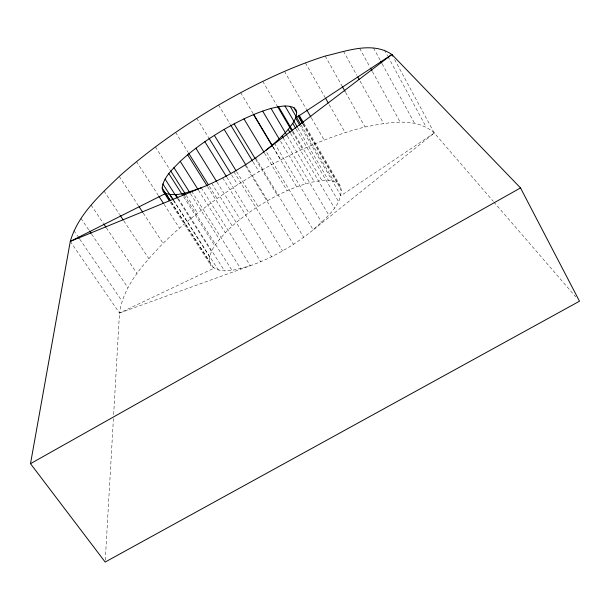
<?xml version="1.0" encoding="UTF-8"?>
<svg xmlns="http://www.w3.org/2000/svg" width="610" height="610" viewBox="0 0 610 610"><rect width="100%" height="100%" fill="white"/><g stroke="black" fill="none" stroke-linecap="round" stroke-linejoin="round"><path stroke-width="0.46" stroke-dasharray="3.05 2.29" d="M201.254 187.781L250.321 265.724C238.091 268.873 221.377 275.659 210.839 265.403C205.951 252.86 217.915 241.491 225.288 232.723C237.755 220.05 252.288 209.596 267.607 200.66C282.262 192.409 297.741 185.272 314.241 181.681C322.888 180.377 334.829 178.143 340.616 186.576C344.261 204.868 324.573 218.616 313.22 229.901C294.394 245.151 273.188 257.626 250.321 265.724L119.491 313.052L113.643 414.739M105.278 560.148L113.422 418.544M171.349 202.185L213.828 268.27L119.491 313.052C123.571 284.916 144.341 263.185 163.068 243.329C191.723 215.36 224.465 191.875 258.968 171.684C292.396 152.691 327.654 136.365 365.062 126.979C387.487 122.762 415.357 116.266 434.289 132.995L493.246 201.292M394.601 59.505L434.289 132.995L313.22 229.901L265.594 150.525M434.289 132.995L340.914 195.688L300.379 126.209M493.864 202.009L575.779 296.902M70.28 241.392L119.491 313.052M73.894 230.618L77.63 236.093M79.765 239.219L121.962 301.012M80.955 218.41L88.953 230.214M91.622 234.156L127.894 287.684M91.111 205.097L103.227 223.161M106.392 227.873L136.953 273.41M104.005 191.006L119.629 214.56M123.792 220.843L148.794 258.526M119.247 176.427L138.554 205.898M143.243 213.065L163.068 243.329M136.495 161.627L158.47 195.657M164.098 204.365L179.424 228.102M173.53 200.149L218.403 270.077M173.545 200.576L209.71 256.932M171.418 202.39L209.474 261.583M170.297 202.375L210.839 265.403M178.341 198.624L224.488 270.764M177.845 198.982L211.502 251.572M184.067 195.078L231.96 270.268M183.633 196.809L214.773 245.655M190.602 193.919L219.409 239.326M155.39 146.865L170.114 170.007M186.363 195.543L197.533 213.096M191.616 191.189L240.637 268.583M198.463 190.198L225.288 232.723M211.723 183.328L260.737 261.759M175.588 132.378L188.231 152.546M209.459 186.439L217.038 198.547M207.674 186.797L232.257 225.99M217.007 182.131L240.149 219.287M226.821 177.22L248.796 212.745M222.719 177.952L271.595 256.779M196.756 118.371L208.223 136.968M231.648 174.971L237.625 184.67M236.672 171.738L258.015 206.493M233.927 171.799L282.598 250.931M246.379 165.828L267.607 200.66M245.029 165.043L293.402 244.366M255.689 157.876L303.711 237.29M255.742 159.606L277.382 195.368M218.563 105.057L230.389 124.562M253.058 161.932L258.968 171.684M264.572 153.171L287.135 190.724M274.477 143.19L321.661 222.421M240.675 92.651L253.219 113.681M273.013 146.842L280.73 159.782M272.929 147.063L296.666 186.835M280.569 141.306L305.77 183.801M283.048 137.715L328.798 215.063M287.363 136.099L314.241 181.681M292.998 131.318L321.889 180.552M262.75 81.344L277.146 105.858M292.503 132.004L302.583 149.168M290.635 133.514L334.463 208.04M297.901 128.085L328.523 180.461M296.102 129.053L338.527 201.521M303.795 123.289L340.616 186.576M303.406 123.99L338.031 183.48M302.934 124.265L341.6 190.671M301.104 125.096L333.952 181.437M284.451 71.34L306.197 108.961M311.397 117.951L324.169 140.033M305.396 62.845L325.023 97.295M329.232 104.684L345.123 132.568M325.199 56.059L342.347 86.567M345.595 92.346L365.062 126.979M343.453 51.187L356.827 75.266M360.052 81.084L383.568 123.441M359.709 48.419L370.171 67.466M372.451 71.614L400.206 122.13M373.511 47.954L380.343 60.497M382.165 63.836L414.518 123.212M384.399 49.936L387.563 55.784M388.013 56.616L426.032 126.804"/><path stroke-width="0.91" d="M169.275 200.774L163.114 191.204L162.161 187.994C163.579 176.862 172.912 168.978 180.24 161.322C193.583 149.023 208.559 138.607 224.16 129.389C239.029 120.864 254.53 113.201 271.038 108.42C278.427 106.773 286.662 104.325 293.921 107.695L296.147 110.135C298.16 117.494 292.221 123.914 288.225 129.419C281.469 137.25 273.676 144.09 265.594 150.525C245.883 165.645 224.32 178.471 201.254 187.781L70.28 241.392L30.5 463.676L105.172 562.046L579.5 301.21L520.505 187.926L391.894 54.496C372.222 40.984 346.167 51.263 325.199 56.059C287.806 67.954 252.471 85.469 218.563 105.057C183.442 125.851 149.755 149.244 119.247 176.427C99.918 195.223 77.989 214.598 70.28 241.392L165.722 193.431C177.655 197.083 190.015 191.464 201.254 187.781M265.594 150.525L391.894 54.496L392.802 56.166M391.894 54.496L295.606 118.035L299.899 125.393M30.5 463.676L520.505 187.926M163.114 191.204L165.722 193.431L170.327 200.591M78.164 236.878L79.231 238.441M89.487 231.007L91.088 233.363M103.761 223.946L105.865 227.088M120.147 215.345L123.273 220.058M139.072 206.691L142.725 212.265M158.981 196.45L163.587 203.572M169.961 194.582L173.53 200.149M162.847 183.907L173.034 199.783M162.161 187.994L170.388 200.789M175.779 194.613L177.83 197.815M165.096 179.065L177.335 198.189M183.046 193.477L184.067 195.078M168.833 173.591L182.611 195.208M173.926 167.628L190.099 193.118M170.625 170.808L185.852 194.743M180.24 161.322L197.953 189.397M188.734 153.354L208.445 184.83M187.613 154.795L207.171 185.997M195.879 148.207L216.504 181.322M204.853 141.688L226.325 176.412M208.719 137.776L230.649 173.354M214.346 135.374L236.177 170.93M224.16 129.389L245.883 165.02M234.103 123.853L255.254 158.798M230.877 125.37L252.563 161.124M243.969 118.881L264.084 152.355M253.707 114.489L272.525 146.034M253.546 114.588L272.441 146.248M262.643 111.073L279.601 139.675M282.087 136.091L283.048 137.715M271.038 108.42L286.883 135.283M278.549 106.704L292.51 130.502M277.626 106.674L292.022 131.188M288.225 129.419L290.154 132.69M284.977 105.987L297.421 127.269M292.762 123.35L295.621 128.237M299.014 115.069L303.322 122.465M293.921 107.695L296.765 112.583M298.664 115.847L302.934 123.174M298.16 116.06L302.461 123.441M290.154 106.308L300.631 124.272M306.67 109.777L310.925 117.135M325.496 98.118L328.294 103.037M342.347 86.567L345.13 91.515M357.742 76.929L359.13 79.422M370.628 68.297L371.993 70.783M380.8 61.328L381.715 63.005"/></g></svg>
